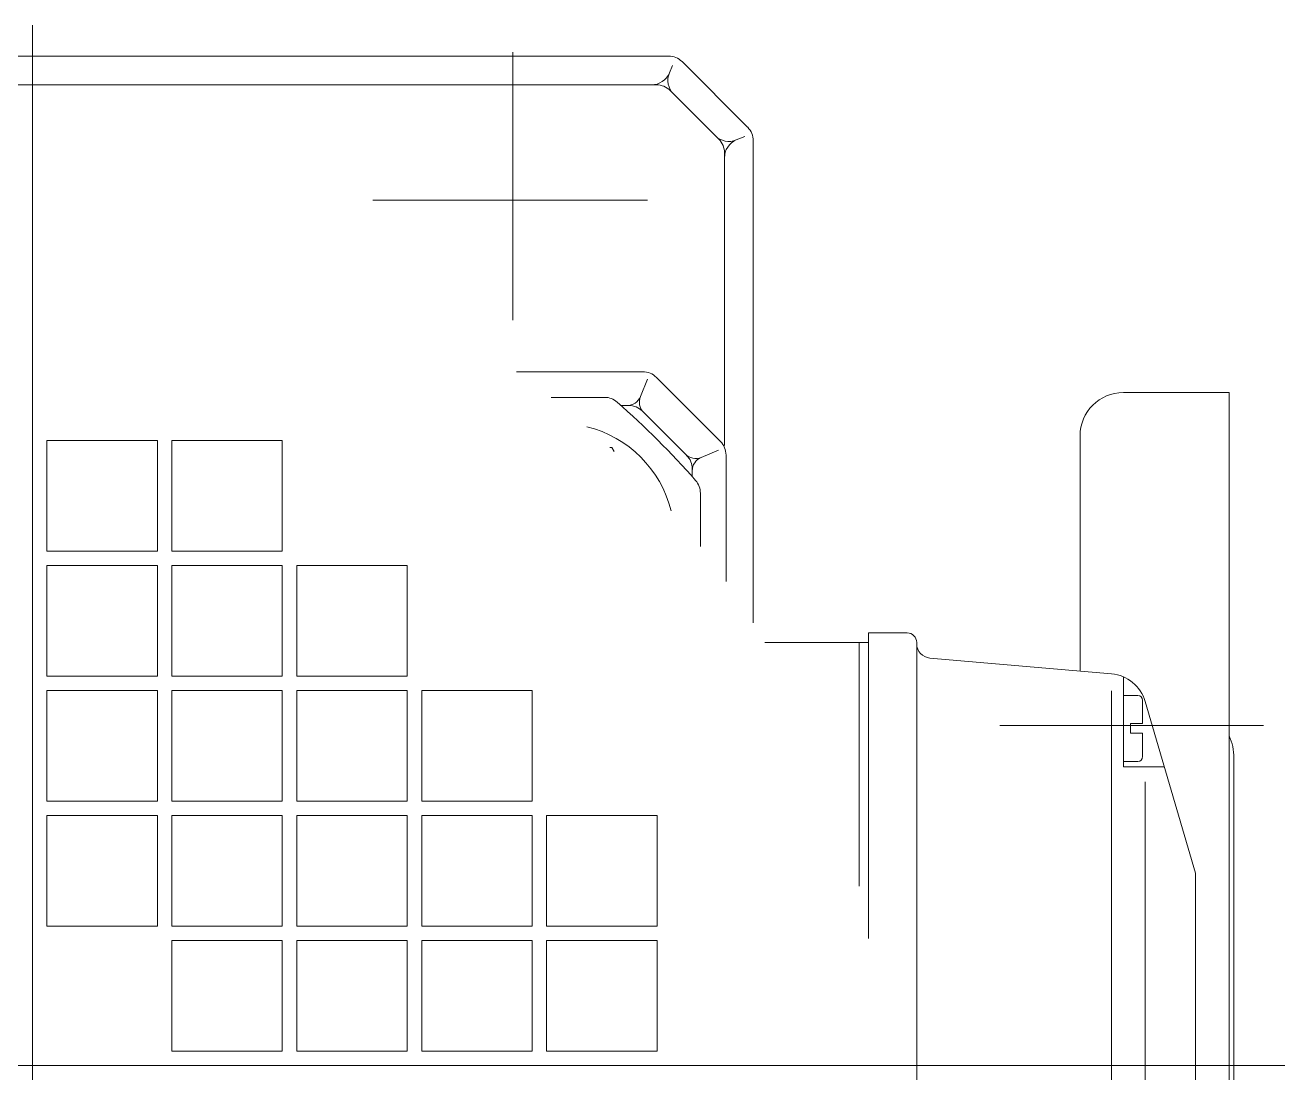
# Model space of a CAD drawing. Header units: millimetres. Extents: x 2085 to 2829, y 1347 to 1643.
# Drawn here: x 2160.2023 to 2160.3334, y 1605.0405 to 1605.1495 of the extents above; entities that cross this region are included whole.
import ezdxf

# ---------------------------------------------------------------- set-up
doc = ezdxf.new("R2010")
doc.units = ezdxf.units.MM
doc.layers.get('0').update_dxf_attribs({"color": 251, "lineweight": 9})
doc.layers.add('A-SANITARIOS', color=251, linetype='Continuous', lineweight=13)

# ---------------------------------------------------------------- blocks, each defined once
blk = doc.blocks.new('BOMBAS-28.02.2025')
at = {"layer": 'A-SANITARIOS'}
for p, q in [((2.272102834045654, -9.155586393550038, -9.617525271273668e-07), (2.272102834045654, -8.938282316550612, -9.617525271273668e-07)), ((2.272102834045654, -9.155586393550038, -9.617525271273668e-07), (2.272102834045654, -8.938282316550612, -9.617525271273668e-07)), ((2.322102832928067, -8.941088194027543, -9.617525271273668e-07), (2.322102832928067, -8.968959471210837, -9.617525271273668e-07)), ((2.322102832928067, -8.941088194027543, -9.617525271273668e-07), (2.322102832928067, -8.968959471210837, -9.617525271273668e-07)), ((2.205933398887282, -8.941486112773418, -9.617525271273668e-07), (2.338275195419556, -8.941486112773418, -9.617525271273668e-07)), ((2.205933398887282, -8.941486112773418, -9.617525271273668e-07), (2.338275195419556, -8.941486112773418, -9.617525271273668e-07)), ((2.338369888573652, -8.943251201882958, -9.617525271273668e-07), (2.33868820904172, -8.94248273409903, -9.617525271273668e-07)), ((2.338369888573652, -8.943251201882958, -9.617525271273668e-07), (2.33868820904172, -8.94248273409903, -9.617525271273668e-07)), ((2.339687033876544, -8.942073373124003, -9.617525271273668e-07), (2.346515809505945, -8.948901975527406, -9.617525271273668e-07)), ((2.339687033876544, -8.942073373124003, -9.617525271273668e-07), (2.346515809505945, -8.948901975527406, -9.617525271273668e-07)), ((2.207175585761433, -8.944486113265157, -9.617525271273668e-07), (2.337032032519346, -8.944486113265157, -9.617525271273668e-07)), ((2.207175585761433, -8.944486113265157, -9.617525271273668e-07), (2.337032032519346, -8.944486113265157, -9.617525271273668e-07)), ((2.338444459572202, -8.945073414593935, -9.617525271273668e-07), (2.343516066059237, -8.950144888833165, -9.617525271273668e-07)), ((2.338444459572202, -8.945073414593935, -9.617525271273668e-07), (2.343516066059237, -8.950144888833165, -9.617525271273668e-07)), ((2.345336065947777, -8.95021802186966, -9.617525271273668e-07), (2.346211896598106, -8.949855234473944, -9.617525271273668e-07)), ((2.345336065947777, -8.95021802186966, -9.617525271273668e-07), (2.346211896598106, -8.949855234473944, -9.617525271273668e-07)), ((2.347102833300596, -8.950314696878195, -9.617525271273668e-07), (2.347102833300596, -9.000453520566225, -9.617525271273668e-07)), ((2.347102833300596, -8.950314696878195, -9.617525271273668e-07), (2.347102833300596, -9.000453520566225, -9.617525271273668e-07)), ((2.344102832808858, -8.9515575543046, -9.617525271273668e-07), (2.344102832808858, -8.981996428221464, -9.617525271273668e-07)), ((2.344102832808858, -8.9515575543046, -9.617525271273668e-07), (2.344102832808858, -8.981996428221464, -9.617525271273668e-07)), ((2.336082081630593, -8.956486113369465, -9.617525271273668e-07), (2.307518362387782, -8.956486113369465, -9.617525271273668e-07)), ((2.336082081630593, -8.956486113369465, -9.617525271273668e-07), (2.307518362387782, -8.956486113369465, -9.617525271273668e-07)), ((2.335601610451704, -8.97432260029018, -9.617525271273668e-07), (2.322465869918233, -8.97432260029018, -9.617525271273668e-07)), ((2.335601610451704, -8.97432260029018, -9.617525271273668e-07), (2.322465869918233, -8.97432260029018, -9.617525271273668e-07)), ((2.335357933625346, -8.976909937337041, -9.617525271273668e-07), (2.336102710425621, -8.975111916661263, -9.617525271273668e-07)), ((2.335357933625346, -8.976909937337041, -9.617525271273668e-07), (2.336102710425621, -8.975111916661263, -9.617525271273668e-07)), ((2.343680066376692, -8.981573762372136, -9.617525271273668e-07), (2.337015205383068, -8.974908901378512, -9.617525271273668e-07)), ((2.343680066376692, -8.981573762372136, -9.617525271273668e-07), (2.337015205383068, -8.974908901378512, -9.617525271273668e-07)), ((2.396604298934108, -8.976486204192042, -9.617525271273668e-07), (2.385604300856357, -8.976486204192042, -9.617525271273668e-07)), ((2.396604298934108, -8.976486204192042, -9.617525271273668e-07), (2.385604300856357, -8.976486204192042, -9.617525271273668e-07)), ((2.396604298934108, -8.976486204192042, -9.617525271273668e-07), (2.396604298934108, -9.116486020386219, -9.617525271273668e-07)), ((2.396604298934108, -8.976486204192042, -9.617525271273668e-07), (2.396604298934108, -9.116486020386219, -9.617525271273668e-07)), ((2.326082079991465, -8.976986113935709, -9.617525271273668e-07), (2.331630663335091, -8.976986113935709, -9.617525271273668e-07)), ((2.326082079991465, -8.976986113935709, -9.617525271273668e-07), (2.331630663335091, -8.976986113935709, -9.617525271273668e-07)), ((2.333347953244811, -8.977836119011045, -9.617525271273668e-07), (2.334147022425896, -8.977836119011045, -9.617525271273668e-07)), ((2.333347953244811, -8.977836119011045, -9.617525271273668e-07), (2.334147022425896, -8.977836119011045, -9.617525271273668e-07)), ((2.335560250416165, -8.978422682732344, -9.617525271273668e-07), (2.340043970703846, -8.982906406745315, -9.617525271273668e-07)), ((2.335560250416165, -8.978422682732344, -9.617525271273668e-07), (2.340043970703846, -8.982906406745315, -9.617525271273668e-07)), ((2.273602833360201, -8.981486113741994, -9.617525271273668e-07), (2.285102834313875, -8.981486113741994, -9.617525271273668e-07)), ((2.273602833360201, -8.981486113741994, -9.617525271273668e-07), (2.273602833360201, -8.992986112833023, -9.617525271273668e-07)), ((2.273602833360201, -8.981486113741994, -9.617525271273668e-07), (2.285102834313875, -8.981486113741994, -9.617525271273668e-07)), ((2.273602833360201, -8.981486113741994, -9.617525271273668e-07), (2.273602833360201, -8.992986112833023, -9.617525271273668e-07)), ((2.285102834313875, -8.981486113741994, -9.617525271273668e-07), (2.285102834313875, -8.992986112833023, -9.617525271273668e-07)), ((2.285102834313875, -8.981486113741994, -9.617525271273668e-07), (2.285102834313875, -8.992986112833023, -9.617525271273668e-07)), ((2.286602833628422, -8.981486113741994, -9.617525271273668e-07), (2.298102834582096, -8.981486113741994, -9.617525271273668e-07)), ((2.286602833628422, -8.981486113741994, -9.617525271273668e-07), (2.286602833628422, -8.992986112833023, -9.617525271273668e-07)), ((2.286602833628422, -8.981486113741994, -9.617525271273668e-07), (2.298102834582096, -8.981486113741994, -9.617525271273668e-07)), ((2.286602833628422, -8.981486113741994, -9.617525271273668e-07), (2.286602833628422, -8.992986112833023, -9.617525271273668e-07)), ((2.298102834582096, -8.981486113741994, -9.617525271273668e-07), (2.298102834582096, -8.992986112833023, -9.617525271273668e-07)), ((2.298102834582096, -8.981486113741994, -9.617525271273668e-07), (2.298102834582096, -8.992986112833023, -9.617525271273668e-07)), ((2.381104299187427, -8.98098599165678, -9.617525271273668e-07), (2.381104299187427, -9.005464689806104, -9.617525271273668e-07)), ((2.381104299187427, -8.98098599165678, -9.617525271273668e-07), (2.381104299187427, -9.005464689806104, -9.617525271273668e-07)), ((2.332387258618837, -8.982185881584883, -9.617525271273668e-07), (2.332181693374878, -8.982185881584883, -9.617525271273668e-07)), ((2.332387258618837, -8.982185881584883, -9.617525271273668e-07), (2.332181693374878, -8.982185881584883, -9.617525271273668e-07)), ((2.332387154310709, -8.98218590579927, -9.617525271273668e-07), (2.332631483062869, -8.982609087601304, -9.617525271273668e-07)), ((2.332387154310709, -8.98218590579927, -9.617525271273668e-07), (2.332631483062869, -8.982609087601304, -9.617525271273668e-07)), ((2.343482845783001, -8.982483780011535, -9.617525271273668e-07), (2.341679073259002, -8.983230931684375, -9.617525271273668e-07)), ((2.343482845783001, -8.982483780011535, -9.617525271273668e-07), (2.341679073259002, -8.983230931684375, -9.617525271273668e-07)), ((2.344266162574058, -8.98298736475408, -9.617525271273668e-07), (2.344266162574058, -8.996122892946005, -9.617525271273668e-07)), ((2.344266162574058, -8.98298736475408, -9.617525271273668e-07), (2.344266162574058, -8.996122892946005, -9.617525271273668e-07)), ((2.340752736985451, -8.985241057351232, -9.617525271273668e-07), (2.340752736985451, -8.98444277793169, -9.617525271273668e-07)), ((2.340752736985451, -8.985241057351232, -9.617525271273668e-07), (2.340752736985451, -8.98444277793169, -9.617525271273668e-07)), ((2.341600883140927, -8.992504423484206, -9.617525271273668e-07), (2.341600883140927, -8.986957151442766, -9.617525271273668e-07)), ((2.341600883140927, -8.992504423484206, -9.617525271273668e-07), (2.341600883140927, -8.986957151442766, -9.617525271273668e-07)), ((2.273602833360201, -8.992986112833023, -9.617525271273668e-07), (2.285102834313875, -8.992986112833023, -9.617525271273668e-07)), ((2.273602833360201, -8.992986112833023, -9.617525271273668e-07), (2.285102834313875, -8.992986112833023, -9.617525271273668e-07)), ((2.286602833628422, -8.992986112833023, -9.617525271273668e-07), (2.298102834582096, -8.992986112833023, -9.617525271273668e-07)), ((2.286602833628422, -8.992986112833023, -9.617525271273668e-07), (2.298102834582096, -8.992986112833023, -9.617525271273668e-07)), ((2.273602833360201, -8.99448611214757, -9.617525271273668e-07), (2.285102834313875, -8.99448611214757, -9.617525271273668e-07)), ((2.273602833360201, -8.99448611214757, -9.617525271273668e-07), (2.273602833360201, -9.005986113101244, -9.617525271273668e-07)), ((2.273602833360201, -8.99448611214757, -9.617525271273668e-07), (2.285102834313875, -8.99448611214757, -9.617525271273668e-07)), ((2.273602833360201, -8.99448611214757, -9.617525271273668e-07), (2.273602833360201, -9.005986113101244, -9.617525271273668e-07)), ((2.285102834313875, -8.99448611214757, -9.617525271273668e-07), (2.285102834313875, -9.005986113101244, -9.617525271273668e-07)), ((2.285102834313875, -8.99448611214757, -9.617525271273668e-07), (2.285102834313875, -9.005986113101244, -9.617525271273668e-07)), ((2.286602833628422, -8.99448611214757, -9.617525271273668e-07), (2.298102834582096, -8.99448611214757, -9.617525271273668e-07)), ((2.286602833628422, -8.99448611214757, -9.617525271273668e-07), (2.286602833628422, -9.005986113101244, -9.617525271273668e-07)), ((2.286602833628422, -8.99448611214757, -9.617525271273668e-07), (2.298102834582096, -8.99448611214757, -9.617525271273668e-07)), ((2.286602833628422, -8.99448611214757, -9.617525271273668e-07), (2.286602833628422, -9.005986113101244, -9.617525271273668e-07)), ((2.298102834582096, -8.99448611214757, -9.617525271273668e-07), (2.298102834582096, -9.005986113101244, -9.617525271273668e-07)), ((2.298102834582096, -8.99448611214757, -9.617525271273668e-07), (2.298102834582096, -9.005986113101244, -9.617525271273668e-07)), ((2.299602833896643, -8.99448611214757, -9.617525271273668e-07), (2.311102832987672, -8.99448611214757, -9.617525271273668e-07)), ((2.299602833896643, -8.99448611214757, -9.617525271273668e-07), (2.299602833896643, -9.005986113101244, -9.617525271273668e-07)), ((2.299602833896643, -8.99448611214757, -9.617525271273668e-07), (2.311102832987672, -8.99448611214757, -9.617525271273668e-07)), ((2.299602833896643, -8.99448611214757, -9.617525271273668e-07), (2.299602833896643, -9.005986113101244, -9.617525271273668e-07)), ((2.311102832987672, -8.99448611214757, -9.617525271273668e-07), (2.311102832987672, -9.005986113101244, -9.617525271273668e-07)), ((2.311102832987672, -8.99448611214757, -9.617525271273668e-07), (2.311102832987672, -9.005986113101244, -9.617525271273668e-07)), ((2.359102833404904, -9.001486144959927, -9.617525271273668e-07), (2.363102834060555, -9.001486144959927, -9.617525271273668e-07)), ((2.359102833404904, -9.001486144959927, -9.617525271273668e-07), (2.359102833404904, -9.03325735218823, -9.617525271273668e-07)), ((2.359102833404904, -9.001486144959927, -9.617525271273668e-07), (2.363102834060555, -9.001486144959927, -9.617525271273668e-07)), ((2.359102833404904, -9.001486144959927, -9.617525271273668e-07), (2.359102833404904, -9.03325735218823, -9.617525271273668e-07)), ((2.348313038557535, -9.002486143261194, -9.617525271273668e-07), (2.359102833404904, -9.002486143261194, -9.617525271273668e-07)), ((2.348313038557535, -9.002486143261194, -9.617525271273668e-07), (2.359102833404904, -9.002486143261194, -9.617525271273668e-07)), ((2.358102833240991, -9.002486143261194, -9.617525271273668e-07), (2.358102833240991, -9.027831632643938, -9.617525271273668e-07)), ((2.358102833240991, -9.002486143261194, -9.617525271273668e-07), (2.358102833240991, -9.027831632643938, -9.617525271273668e-07)), ((2.364102834224468, -9.002486113458872, -9.617525271273668e-07), (2.364102834224468, -9.002611113712192, -9.617525271273668e-07)), ((2.364102834224468, -9.002486113458872, -9.617525271273668e-07), (2.364102834224468, -9.002611113712192, -9.617525271273668e-07)), ((2.364102834224468, -9.002611113712192, -9.617525271273668e-07), (2.364102834224468, -9.09036135673523, -9.617525271273668e-07)), ((2.364102834224468, -9.002611113712192, -9.617525271273668e-07), (2.364102834224468, -9.09036135673523, -9.617525271273668e-07)), ((2.384378713875776, -9.005749380216002, -9.617525271273668e-07), (2.365473010897404, -9.004105407744646, -9.617525271273668e-07)), ((2.384378713875776, -9.005749380216002, -9.617525271273668e-07), (2.365473010897404, -9.004105407744646, -9.617525271273668e-07)), ((2.273602833360201, -9.005986113101244, -9.617525271273668e-07), (2.285102834313875, -9.005986113101244, -9.617525271273668e-07)), ((2.273602833360201, -9.005986113101244, -9.617525271273668e-07), (2.285102834313875, -9.005986113101244, -9.617525271273668e-07)), ((2.286602833628422, -9.005986113101244, -9.617525271273668e-07), (2.298102834582096, -9.005986113101244, -9.617525271273668e-07)), ((2.286602833628422, -9.005986113101244, -9.617525271273668e-07), (2.298102834582096, -9.005986113101244, -9.617525271273668e-07)), ((2.299602833896643, -9.005986113101244, -9.617525271273668e-07), (2.311102832987672, -9.005986113101244, -9.617525271273668e-07)), ((2.299602833896643, -9.005986113101244, -9.617525271273668e-07), (2.311102832987672, -9.005986113101244, -9.617525271273668e-07)), ((2.38560283309198, -9.006055694073439, -9.617525271273668e-07), (2.38560283309198, -9.015422880649567, -9.617525271273668e-07)), ((2.38560283309198, -9.006055694073439, -9.617525271273668e-07), (2.38560283309198, -9.015422880649567, -9.617525271273668e-07)), ((2.273602833360201, -9.00748611241579, -9.617525271273668e-07), (2.285102834313875, -9.00748611241579, -9.617525271273668e-07)), ((2.273602833360201, -9.00748611241579, -9.617525271273668e-07), (2.273602833360201, -9.018986113369465, -9.617525271273668e-07)), ((2.273602833360201, -9.00748611241579, -9.617525271273668e-07), (2.285102834313875, -9.00748611241579, -9.617525271273668e-07)), ((2.273602833360201, -9.00748611241579, -9.617525271273668e-07), (2.273602833360201, -9.018986113369465, -9.617525271273668e-07)), ((2.285102834313875, -9.00748611241579, -9.617525271273668e-07), (2.285102834313875, -9.018986113369465, -9.617525271273668e-07)), ((2.285102834313875, -9.00748611241579, -9.617525271273668e-07), (2.285102834313875, -9.018986113369465, -9.617525271273668e-07)), ((2.286602833628422, -9.00748611241579, -9.617525271273668e-07), (2.298102834582096, -9.00748611241579, -9.617525271273668e-07)), ((2.286602833628422, -9.00748611241579, -9.617525271273668e-07), (2.286602833628422, -9.018986113369465, -9.617525271273668e-07)), ((2.286602833628422, -9.00748611241579, -9.617525271273668e-07), (2.298102834582096, -9.00748611241579, -9.617525271273668e-07)), ((2.286602833628422, -9.00748611241579, -9.617525271273668e-07), (2.286602833628422, -9.018986113369465, -9.617525271273668e-07)), ((2.298102834582096, -9.00748611241579, -9.617525271273668e-07), (2.298102834582096, -9.018986113369465, -9.617525271273668e-07)), ((2.298102834582096, -9.00748611241579, -9.617525271273668e-07), (2.298102834582096, -9.018986113369465, -9.617525271273668e-07)), ((2.299602833896643, -9.00748611241579, -9.617525271273668e-07), (2.311102832987672, -9.00748611241579, -9.617525271273668e-07)), ((2.299602833896643, -9.00748611241579, -9.617525271273668e-07), (2.299602833896643, -9.018986113369465, -9.617525271273668e-07)), ((2.299602833896643, -9.00748611241579, -9.617525271273668e-07), (2.311102832987672, -9.00748611241579, -9.617525271273668e-07)), ((2.299602833896643, -9.00748611241579, -9.617525271273668e-07), (2.299602833896643, -9.018986113369465, -9.617525271273668e-07)), ((2.311102832987672, -9.00748611241579, -9.617525271273668e-07), (2.311102832987672, -9.018986113369465, -9.617525271273668e-07)), ((2.311102832987672, -9.00748611241579, -9.617525271273668e-07), (2.311102832987672, -9.018986113369465, -9.617525271273668e-07)), ((2.312602834164863, -9.00748611241579, -9.617525271273668e-07), (2.324102833255893, -9.00748611241579, -9.617525271273668e-07)), ((2.312602834164863, -9.00748611241579, -9.617525271273668e-07), (2.312602834164863, -9.018986113369465, -9.617525271273668e-07)), ((2.312602834164863, -9.00748611241579, -9.617525271273668e-07), (2.324102833255893, -9.00748611241579, -9.617525271273668e-07)), ((2.312602834164863, -9.00748611241579, -9.617525271273668e-07), (2.312602834164863, -9.018986113369465, -9.617525271273668e-07)), ((2.324102833255893, -9.00748611241579, -9.617525271273668e-07), (2.324102833255893, -9.018986113369465, -9.617525271273668e-07)), ((2.324102833255893, -9.00748611241579, -9.617525271273668e-07), (2.324102833255893, -9.018986113369465, -9.617525271273668e-07)), ((2.384378468006616, -9.007501523941755, -9.617525271273668e-07), (2.384378468006616, -9.085781065747142, -9.617525271273668e-07)), ((2.384378468006616, -9.007501523941755, -9.617525271273668e-07), (2.384378468006616, -9.085781065747142, -9.617525271273668e-07)), ((2.38560283309198, -9.007992887869477, -9.617525271273668e-07), (2.387111134215957, -9.007992887869477, -9.617525271273668e-07)), ((2.38560283309198, -9.007992887869477, -9.617525271273668e-07), (2.387111134215957, -9.007992887869477, -9.617525271273668e-07)), ((2.38761113336659, -9.008492888882756, -9.617525271273668e-07), (2.38761113336659, -9.010922880843282, -9.617525271273668e-07)), ((2.38761113336659, -9.008492888882756, -9.617525271273668e-07), (2.38761113336659, -9.010922880843282, -9.617525271273668e-07)), ((2.393102833390003, -9.02648625895381, -9.617525271273668e-07), (2.387871078535682, -9.008611090481281, -9.617525271273668e-07)), ((2.393102833390003, -9.02648625895381, -9.617525271273668e-07), (2.387871078535682, -9.008611090481281, -9.617525271273668e-07)), ((2.400195609166985, -9.01113073527813, -9.617525271273668e-07), (2.372736622899538, -9.01113073527813, -9.617525271273668e-07)), ((2.400195609166985, -9.01113073527813, -9.617525271273668e-07), (2.372736622899538, -9.01113073527813, -9.617525271273668e-07)), ((2.38761113336659, -9.010922880843282, -9.617525271273668e-07), (2.386341112985974, -9.010922880843282, -9.617525271273668e-07)), ((2.386341112985974, -9.010922880843282, -9.617525271273668e-07), (2.386341112985974, -9.011922881007195, -9.617525271273668e-07)), ((2.38761113336659, -9.010922880843282, -9.617525271273668e-07), (2.386341112985974, -9.010922880843282, -9.617525271273668e-07)), ((2.386341112985974, -9.010922880843282, -9.617525271273668e-07), (2.386341112985974, -9.011922881007195, -9.617525271273668e-07)), ((2.386341112985974, -9.011922881007195, -9.617525271273668e-07), (2.38761113336659, -9.011922881007195, -9.617525271273668e-07)), ((2.386341112985974, -9.011922881007195, -9.617525271273668e-07), (2.38761113336659, -9.011922881007195, -9.617525271273668e-07)), ((2.38761113336659, -9.011922881007195, -9.617525271273668e-07), (2.38761113336659, -9.01435287296772, -9.617525271273668e-07)), ((2.38761113336659, -9.011922881007195, -9.617525271273668e-07), (2.38761113336659, -9.01435287296772, -9.617525271273668e-07)), ((2.397104298084741, -9.014485837891698, -9.617525271273668e-07), (2.397104298084741, -9.078486388549209, -9.617525271273668e-07)), ((2.397104298084741, -9.014485837891698, -9.617525271273668e-07), (2.397104298084741, -9.078486388549209, -9.617525271273668e-07)), ((2.387111134215957, -9.014852873980999, -9.617525271273668e-07), (2.38560283309198, -9.014852873980999, -9.617525271273668e-07)), ((2.387111134215957, -9.014852873980999, -9.617525271273668e-07), (2.38560283309198, -9.014852873980999, -9.617525271273668e-07)), ((2.389864796161419, -9.015422880649567, -9.617525271273668e-07), (2.38560283309198, -9.015422880649567, -9.617525271273668e-07)), ((2.389864796161419, -9.015422880649567, -9.617525271273668e-07), (2.38560283309198, -9.015422880649567, -9.617525271273668e-07)), ((2.387870897859102, -9.016989775002003, -9.617525271273668e-07), (2.387870897859102, -9.075474638491869, -9.617525271273668e-07)), ((2.387870897859102, -9.016989775002003, -9.617525271273668e-07), (2.387870897859102, -9.075474638491869, -9.617525271273668e-07)), ((2.273602833360201, -9.018986113369465, -9.617525271273668e-07), (2.285102834313875, -9.018986113369465, -9.617525271273668e-07)), ((2.273602833360201, -9.018986113369465, -9.617525271273668e-07), (2.285102834313875, -9.018986113369465, -9.617525271273668e-07)), ((2.286602833628422, -9.018986113369465, -9.617525271273668e-07), (2.298102834582096, -9.018986113369465, -9.617525271273668e-07)), ((2.286602833628422, -9.018986113369465, -9.617525271273668e-07), (2.298102834582096, -9.018986113369465, -9.617525271273668e-07)), ((2.299602833896643, -9.018986113369465, -9.617525271273668e-07), (2.311102832987672, -9.018986113369465, -9.617525271273668e-07)), ((2.299602833896643, -9.018986113369465, -9.617525271273668e-07), (2.311102832987672, -9.018986113369465, -9.617525271273668e-07)), ((2.312602834164863, -9.018986113369465, -9.617525271273668e-07), (2.324102833255893, -9.018986113369465, -9.617525271273668e-07)), ((2.312602834164863, -9.018986113369465, -9.617525271273668e-07), (2.324102833255893, -9.018986113369465, -9.617525271273668e-07)), ((2.273602833360201, -9.020486112684011, -9.617525271273668e-07), (2.273602833360201, -9.031986113637686, -9.617525271273668e-07)), ((2.273602833360201, -9.020486112684011, -9.617525271273668e-07), (2.285102834313875, -9.020486112684011, -9.617525271273668e-07)), ((2.273602833360201, -9.020486112684011, -9.617525271273668e-07), (2.273602833360201, -9.031986113637686, -9.617525271273668e-07)), ((2.273602833360201, -9.020486112684011, -9.617525271273668e-07), (2.285102834313875, -9.020486112684011, -9.617525271273668e-07)), ((2.285102834313875, -9.020486112684011, -9.617525271273668e-07), (2.285102834313875, -9.031986113637686, -9.617525271273668e-07)), ((2.285102834313875, -9.020486112684011, -9.617525271273668e-07), (2.285102834313875, -9.031986113637686, -9.617525271273668e-07)), ((2.286602833628422, -9.020486112684011, -9.617525271273668e-07), (2.298102834582096, -9.020486112684011, -9.617525271273668e-07)), ((2.286602833628422, -9.020486112684011, -9.617525271273668e-07), (2.286602833628422, -9.031986113637686, -9.617525271273668e-07)), ((2.286602833628422, -9.020486112684011, -9.617525271273668e-07), (2.298102834582096, -9.020486112684011, -9.617525271273668e-07)), ((2.286602833628422, -9.020486112684011, -9.617525271273668e-07), (2.286602833628422, -9.031986113637686, -9.617525271273668e-07)), ((2.298102834582096, -9.020486112684011, -9.617525271273668e-07), (2.298102834582096, -9.031986113637686, -9.617525271273668e-07)), ((2.298102834582096, -9.020486112684011, -9.617525271273668e-07), (2.298102834582096, -9.031986113637686, -9.617525271273668e-07)), ((2.299602833896643, -9.020486112684011, -9.617525271273668e-07), (2.311102832987672, -9.020486112684011, -9.617525271273668e-07)), ((2.299602833896643, -9.020486112684011, -9.617525271273668e-07), (2.299602833896643, -9.031986113637686, -9.617525271273668e-07)), ((2.299602833896643, -9.020486112684011, -9.617525271273668e-07), (2.311102832987672, -9.020486112684011, -9.617525271273668e-07)), ((2.299602833896643, -9.020486112684011, -9.617525271273668e-07), (2.299602833896643, -9.031986113637686, -9.617525271273668e-07)), ((2.311102832987672, -9.020486112684011, -9.617525271273668e-07), (2.311102832987672, -9.031986113637686, -9.617525271273668e-07)), ((2.311102832987672, -9.020486112684011, -9.617525271273668e-07), (2.311102832987672, -9.031986113637686, -9.617525271273668e-07)), ((2.312602834164863, -9.020486112684011, -9.617525271273668e-07), (2.324102833255893, -9.020486112684011, -9.617525271273668e-07)), ((2.312602834164863, -9.020486112684011, -9.617525271273668e-07), (2.312602834164863, -9.031986113637686, -9.617525271273668e-07)), ((2.312602834164863, -9.020486112684011, -9.617525271273668e-07), (2.324102833255893, -9.020486112684011, -9.617525271273668e-07)), ((2.312602834164863, -9.020486112684011, -9.617525271273668e-07), (2.312602834164863, -9.031986113637686, -9.617525271273668e-07)), ((2.324102833255893, -9.020486112684011, -9.617525271273668e-07), (2.324102833255893, -9.031986113637686, -9.617525271273668e-07)), ((2.324102833255893, -9.020486112684011, -9.617525271273668e-07), (2.324102833255893, -9.031986113637686, -9.617525271273668e-07)), ((2.325602834433084, -9.020486112684011, -9.617525271273668e-07), (2.337102831661468, -9.020486112684011, -9.617525271273668e-07)), ((2.325602834433084, -9.020486112684011, -9.617525271273668e-07), (2.325602834433084, -9.031986113637686, -9.617525271273668e-07)), ((2.325602834433084, -9.020486112684011, -9.617525271273668e-07), (2.337102831661468, -9.020486112684011, -9.617525271273668e-07)), ((2.325602834433084, -9.020486112684011, -9.617525271273668e-07), (2.325602834433084, -9.031986113637686, -9.617525271273668e-07)), ((2.337102831661468, -9.020486112684011, -9.617525271273668e-07), (2.337102831661468, -9.031986113637686, -9.617525271273668e-07)), ((2.337102831661468, -9.020486112684011, -9.617525271273668e-07), (2.337102831661468, -9.031986113637686, -9.617525271273668e-07)), ((2.393102833390003, -9.02648614346981, -9.617525271273668e-07), (2.393102833390003, -9.066486082971096, -9.617525271273668e-07)), ((2.393102833390003, -9.02648614346981, -9.617525271273668e-07), (2.393102833390003, -9.066486082971096, -9.617525271273668e-07)), ((2.273602833360201, -9.031986113637686, -9.617525271273668e-07), (2.285102834313875, -9.031986113637686, -9.617525271273668e-07)), ((2.273602833360201, -9.031986113637686, -9.617525271273668e-07), (2.285102834313875, -9.031986113637686, -9.617525271273668e-07)), ((2.286602833628422, -9.031986113637686, -9.617525271273668e-07), (2.298102834582096, -9.031986113637686, -9.617525271273668e-07)), ((2.286602833628422, -9.031986113637686, -9.617525271273668e-07), (2.298102834582096, -9.031986113637686, -9.617525271273668e-07)), ((2.299602833896643, -9.031986113637686, -9.617525271273668e-07), (2.311102832987672, -9.031986113637686, -9.617525271273668e-07)), ((2.299602833896643, -9.031986113637686, -9.617525271273668e-07), (2.311102832987672, -9.031986113637686, -9.617525271273668e-07)), ((2.312602834164863, -9.031986113637686, -9.617525271273668e-07), (2.324102833255893, -9.031986113637686, -9.617525271273668e-07)), ((2.312602834164863, -9.031986113637686, -9.617525271273668e-07), (2.324102833255893, -9.031986113637686, -9.617525271273668e-07)), ((2.325602834433084, -9.031986113637686, -9.617525271273668e-07), (2.337102831661468, -9.031986113637686, -9.617525271273668e-07)), ((2.325602834433084, -9.031986113637686, -9.617525271273668e-07), (2.337102831661468, -9.031986113637686, -9.617525271273668e-07)), ((2.286602833628422, -9.033486112952232, -9.617525271273668e-07), (2.286602833628422, -9.044986113905907, -9.617525271273668e-07)), ((2.286602833628422, -9.033486112952232, -9.617525271273668e-07), (2.298102834582096, -9.033486112952232, -9.617525271273668e-07)), ((2.286602833628422, -9.033486112952232, -9.617525271273668e-07), (2.286602833628422, -9.044986113905907, -9.617525271273668e-07)), ((2.286602833628422, -9.033486112952232, -9.617525271273668e-07), (2.298102834582096, -9.033486112952232, -9.617525271273668e-07)), ((2.298102834582096, -9.033486112952232, -9.617525271273668e-07), (2.298102834582096, -9.044986113905907, -9.617525271273668e-07)), ((2.298102834582096, -9.033486112952232, -9.617525271273668e-07), (2.298102834582096, -9.044986113905907, -9.617525271273668e-07)), ((2.299602833896643, -9.033486112952232, -9.617525271273668e-07), (2.299602833896643, -9.044986113905907, -9.617525271273668e-07)), ((2.299602833896643, -9.033486112952232, -9.617525271273668e-07), (2.311102832987672, -9.033486112952232, -9.617525271273668e-07)), ((2.299602833896643, -9.033486112952232, -9.617525271273668e-07), (2.299602833896643, -9.044986113905907, -9.617525271273668e-07)), ((2.299602833896643, -9.033486112952232, -9.617525271273668e-07), (2.311102832987672, -9.033486112952232, -9.617525271273668e-07)), ((2.311102832987672, -9.033486112952232, -9.617525271273668e-07), (2.311102832987672, -9.044986113905907, -9.617525271273668e-07)), ((2.311102832987672, -9.033486112952232, -9.617525271273668e-07), (2.311102832987672, -9.044986113905907, -9.617525271273668e-07)), ((2.312602834164863, -9.033486112952232, -9.617525271273668e-07), (2.312602834164863, -9.044986113905907, -9.617525271273668e-07)), ((2.312602834164863, -9.033486112952232, -9.617525271273668e-07), (2.324102833255893, -9.033486112952232, -9.617525271273668e-07)), ((2.312602834164863, -9.033486112952232, -9.617525271273668e-07), (2.312602834164863, -9.044986113905907, -9.617525271273668e-07)), ((2.312602834164863, -9.033486112952232, -9.617525271273668e-07), (2.324102833255893, -9.033486112952232, -9.617525271273668e-07)), ((2.324102833255893, -9.033486112952232, -9.617525271273668e-07), (2.324102833255893, -9.044986113905907, -9.617525271273668e-07)), ((2.324102833255893, -9.033486112952232, -9.617525271273668e-07), (2.324102833255893, -9.044986113905907, -9.617525271273668e-07)), ((2.325602834433084, -9.033486112952232, -9.617525271273668e-07), (2.337102831661468, -9.033486112952232, -9.617525271273668e-07)), ((2.325602834433084, -9.033486112952232, -9.617525271273668e-07), (2.325602834433084, -9.044986113905907, -9.617525271273668e-07)), ((2.325602834433084, -9.033486112952232, -9.617525271273668e-07), (2.337102831661468, -9.033486112952232, -9.617525271273668e-07)), ((2.325602834433084, -9.033486112952232, -9.617525271273668e-07), (2.325602834433084, -9.044986113905907, -9.617525271273668e-07)), ((2.337102831661468, -9.033486112952232, -9.617525271273668e-07), (2.337102831661468, -9.044986113905907, -9.617525271273668e-07)), ((2.337102831661468, -9.033486112952232, -9.617525271273668e-07), (2.337102831661468, -9.044986113905907, -9.617525271273668e-07)), ((2.286602833628422, -9.044986113905907, -9.617525271273668e-07), (2.298102834582096, -9.044986113905907, -9.617525271273668e-07)), ((2.286602833628422, -9.044986113905907, -9.617525271273668e-07), (2.298102834582096, -9.044986113905907, -9.617525271273668e-07)), ((2.299602833896643, -9.044986113905907, -9.617525271273668e-07), (2.311102832987672, -9.044986113905907, -9.617525271273668e-07)), ((2.299602833896643, -9.044986113905907, -9.617525271273668e-07), (2.311102832987672, -9.044986113905907, -9.617525271273668e-07)), ((2.312602834164863, -9.044986113905907, -9.617525271273668e-07), (2.324102833255893, -9.044986113905907, -9.617525271273668e-07)), ((2.312602834164863, -9.044986113905907, -9.617525271273668e-07), (2.324102833255893, -9.044986113905907, -9.617525271273668e-07)), ((2.325602834433084, -9.044986113905907, -9.617525271273668e-07), (2.337102831661468, -9.044986113905907, -9.617525271273668e-07)), ((2.325602834433084, -9.044986113905907, -9.617525271273668e-07), (2.337102831661468, -9.044986113905907, -9.617525271273668e-07)), ((2.141520069300896, -9.046486113220453, -9.617525271273668e-07), (2.402399708837038, -9.046486113220453, -9.617525271273668e-07)), ((2.141520069300896, -9.046486113220453, -9.617525271273668e-07), (2.402399708837038, -9.046486113220453, -9.617525271273668e-07))]:
    blk.add_line(p, q, dxfattribs=at)
for centre, radius, start, end in [((2.338275195419556, -8.943486113101244, -9.617525271273668e-07), 0.002, 45.00480814118505, 90.00001814269001), ((2.338275195419556, -8.943486113101244, -9.617525271273668e-07), 0.002, 45.00480814118505, 90.00001814269001), ((2.336524223297602, -8.942486144602299, -9.617525271273668e-07), 0.002, 269.9993259457063, 337.4991348888602), ((2.336524223297602, -8.942486144602299, -9.617525271273668e-07), 0.002, 269.9993259457063, 337.4991348888602), ((2.340219776466256, -8.944016721099615, -9.617525271273668e-07), 0.002, 157.4999840405556, 224.9997622140645), ((2.340219776466256, -8.944016721099615, -9.617525271273668e-07), 0.002, 157.4999840405556, 224.9997622140645), ((2.337032032519346, -8.946486113592982, -9.617525271273668e-07), 0.002, 45.00087395151111, 90.00018206723009), ((2.337032032519346, -8.946486113592982, -9.617525271273668e-07), 0.002, 45.00087395151111, 90.00018206723009), ((2.345103810861474, -8.950314603745937, -9.617525271273668e-07), 0.002, 359.9996909339401, 45.00074717023453), ((2.345103810861474, -8.950314603745937, -9.617525271273668e-07), 0.002, 359.9996909339401, 45.00074717023453), ((2.344572560250526, -8.948369536548853, -9.617525271273668e-07), 0.002, 224.9972561337271, 292.4953469545009), ((2.344572560250526, -8.948369536548853, -9.617525271273668e-07), 0.002, 224.9972561337271, 292.4953469545009), ((2.342103566363221, -8.951557524502277, -9.617525271273668e-07), 0.002, 359.9995818643567, 45.00047398949275), ((2.342103566363221, -8.951557524502277, -9.617525271273668e-07), 0.002, 359.9995818643567, 45.00047398949275), ((2.346103323012358, -8.95206500031054, -9.617525271273668e-07), 0.002, 112.5069119929504, 180.0002770495482), ((2.346103323012358, -8.95206500031054, -9.617525271273668e-07), 0.002, 112.5069119929504, 180.0002770495482), ((2.335601610451704, -8.976322600618005, -9.617525271273668e-07), 0.002, 45.00000007546365, 90.0064660547246), ((2.335601610451704, -8.976322600618005, -9.617525271273668e-07), 0.002, 45.00000007546365, 90.0064660547246), ((2.38560283309198, -8.98098599165678, -9.617525271273668e-07), 0.004499994, 90.00005208019242, 180.0000358584931), ((2.38560283309198, -8.98098599165678, -9.617525271273668e-07), 0.004499994, 90.00005208019242, 180.0000358584931), ((2.331630663335091, -8.97898611240089, -9.617525271273668e-07), 0.002, 48.59038410366684, 90.00002497287913), ((2.331630663335091, -8.97898611240089, -9.617525271273668e-07), 0.002, 48.59038410366684, 90.00002497287913), ((2.272101124137407, -9.046486113220453, -9.617525271273668e-07), 0.092, 41.40951918272317, 48.59033021104803), ((2.272101124137407, -9.046486113220453, -9.617525271273668e-07), 0.092, 41.40951918272317, 48.59033021104803), ((2.333972950786119, -8.976336119696498, -9.617525271273668e-07), 0.0015, 270.0001459952935, 337.4997360881635), ((2.333972950786119, -8.976336119696498, -9.617525271273668e-07), 0.0015, 270.0001459952935, 337.4997360881635), ((2.334147022425896, -8.97983611933887, -9.617525271273668e-07), 0.002, 44.99972599151642, 89.9996360789833), ((2.334147022425896, -8.97983611933887, -9.617525271273668e-07), 0.002, 44.99972599151642, 89.9996360789833), ((2.336744678526884, -8.977484190836549, -9.617525271273668e-07), 0.0015, 157.4996460439666, 225.0001621713664), ((2.336744678526884, -8.977484190836549, -9.617525271273668e-07), 0.0015, 157.4996460439666, 225.0001621713664), ((2.326902638509637, -8.991685941815376, -9.617525271273668e-07), 0.012, 13.97714405465786, 76.02324502338737), ((2.326902638509637, -8.991685941815376, -9.617525271273668e-07), 0.012, 13.97714405465786, 76.02324502338737), ((2.342266894265777, -8.98298736475408, -9.617525271273668e-07), 0.002, 359.9998138773451, 44.99994121382299), ((2.342266894265777, -8.98298736475408, -9.617525271273668e-07), 0.002, 359.9998138773451, 44.99994121382299), ((2.34110552011407, -8.98184490762651, -9.617525271273668e-07), 0.0015, 225.0006541978486, 292.5004278448098), ((2.34110552011407, -8.98184490762651, -9.617525271273668e-07), 0.0015, 225.0006541978486, 292.5004278448098), ((2.338753468677169, -8.984442686662078, -9.617525271273668e-07), 0.002, 359.9999780153286, 44.99966803661859), ((2.338753468677169, -8.984442686662078, -9.617525271273668e-07), 0.002, 359.9999780153286, 44.99966803661859), ((2.342253466456896, -8.984616544097662, -9.617525271273668e-07), 0.0015, 112.4995899662535, 180.0001278526035), ((2.342253466456896, -8.984616544097662, -9.617525271273668e-07), 0.0015, 112.4995899662535, 180.0001278526035), ((2.339600879087811, -8.986957151442766, -9.617525271273668e-07), 0.002, 2.198467139097746e-05, 41.40960100319458), ((2.339600879087811, -8.986957151442766, -9.617525271273668e-07), 0.002, 2.198467139097746e-05, 41.40960100319458), ((2.363102834060555, -9.002486113458872, -9.617525271273668e-07), 0.001, 359.9999780153286, 89.99997310613014), ((2.363102834060555, -9.002486113458872, -9.617525271273668e-07), 0.001, 359.9999780153286, 89.99997310613014), ((2.365602833539015, -9.002611113712192, -9.617525271273668e-07), 0.0015, 180, 265.0304459814409), ((2.365602833539015, -9.002611113712192, -9.617525271273668e-07), 0.0015, 180, 265.0304459814409), ((2.384032034635311, -9.009734435006976, -9.617525271273668e-07), 0.003999999000000001, 16.31315100193525, 85.0302150687828), ((2.384032034635311, -9.009734435006976, -9.617525271273668e-07), 0.003999999000000001, 16.31315100193525, 85.0302150687828), ((2.387111134215957, -9.008492888882756, -9.617525271273668e-07), 0.0005, 3.585849314256226e-05, 89.99997011792239), ((2.387111134215957, -9.008492888882756, -9.617525271273668e-07), 0.0005, 3.585849314256226e-05, 89.99997011792239), ((2.391602834075456, -9.014485837891698, -9.617525271273668e-07), 0.005499992, 3.585849314256226e-05, 24.58314388491287), ((2.391602834075456, -9.014485837891698, -9.617525271273668e-07), 0.005499992, 3.585849314256226e-05, 24.58314388491287), ((2.387111134215957, -9.014352904632688, -9.617525271273668e-07), 0.0005, 270.0000160082558, 359.9999780153286), ((2.387111134215957, -9.014352904632688, -9.617525271273668e-07), 0.0005, 270.0000160082558, 359.9999780153286)]:
    blk.add_arc(centre, radius, start, end, dxfattribs=at)

msp = doc.modelspace()

# ---------------------------------------------------------------- block references
msp.add_blockref('BOMBAS-28.02.2025', (2157.930955654186, 1614.087756893471))

doc.saveas('drawing.dxf')
